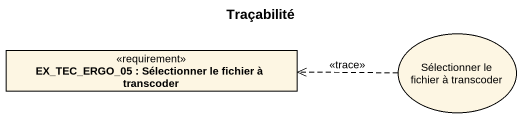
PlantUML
@startuml
title Traçabilité
allowmixing
hide circle
hide empty members
usecase "Sélectionner le fichier à transcoder" as Sélectionner_le_fichier_à
class "EX_TEC_ERGO_05 : Sélectionner le fichier à transcoder" as EX_TEC_ERGO_05_Sélectionner <<requirement>>
Sélectionner_le_fichier_à .left.> EX_TEC_ERGO_05_Sélectionner : <<trace>>
@enduml
